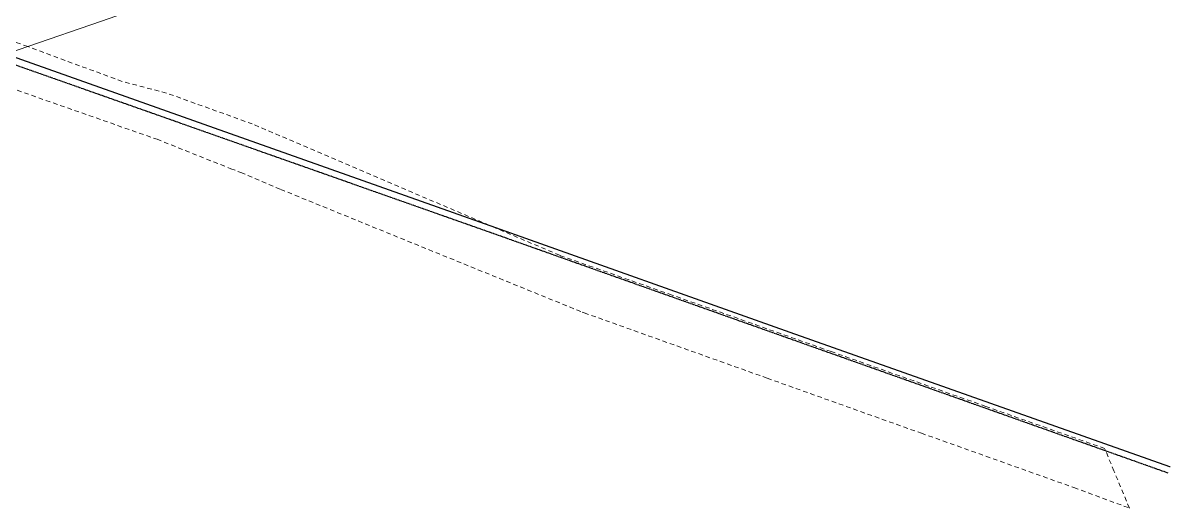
# Model space of a CAD drawing. Header units: metres. Extents: x 308616 to 310825, y 6264327 to 6267194.
# Drawn here: x 310071 to 310825, y 6265909 to 6266227 of the extents above; entities that cross this region are included whole.
import ezdxf

# ---------------------------------------------------------------- set-up
doc = ezdxf.new("R2010")
doc.units = ezdxf.units.M
doc.linetypes.add('Cable Exist OH', pattern=[1, 1, 0])
doc.linetypes.add('Dash', pattern=[5, 3, -2])
doc.layers.add('Cadastre Easements_SP_EXT', color=7, linetype='Continuous', lineweight=5)
doc.layers.add('Cadastre Land Parcels_SP_EXT', color=7, linetype='Continuous', lineweight=5)
doc.layers.add('Mains_HV_EXT', color=7, linetype='Continuous')
doc.layers.add('Mains_TR_EXT', color=7, linetype='Continuous')
doc.styles.get("Standard").update_dxf_attribs({"font": 'arial.ttf'})
doc.linetypes.add('Cable P UG', pattern='A,6,-0.5,["P",Standard,S=1.7,R=0,X=0.5,Y=-1],-2.9', length=9.4)

msp = doc.modelspace()

# ---------------------------------------------------------------- linework, layer by layer
at = {"layer": 'Cadastre Easements_SP_EXT', "linetype": 'Dash'}
msp.add_lwpolyline([(310029.33, 6266196.18), (310159.03, 6266150.78), (310207.54, 6266131.48), (310214.17, 6266129.01), (310240.36, 6266117.88), (310438.46, 6266037.35), (310439.91, 6266036.82), (310453.79, 6266031.91), (310560.27, 6265993.9), (310661.56, 6265957.78), (310761.91, 6265922.1), (310798.32, 6265908.66), (310788.19, 6265933.03), (310782.06, 6265947.77), (310703.91, 6265975.4), (310602.32, 6266011.39), (310497.66, 6266048.5), (310425.05, 6266074.09), (310423.68, 6266074.61), (310221.69, 6266160.88), (310165.2, 6266181.15), (310136.16, 6266188.78), (310074.02, 6266211.62), (310051.36, 6266220.14)], dxfattribs=at)
at = {"layer": 'Cadastre Land Parcels_SP_EXT', "linetype": 'Continuous'}
msp.add_lwpolyline([(310074.01, 6266211.62), (310122.6, 6266228.41), (310131.96, 6266231.64), (310135.65, 6266232.91), (310139.36, 6266234.19), (309971.86, 6266668.64), (309890.29, 6266638), (309962.65, 6266450.3), (310051.36, 6266220.14), (310056.92, 6266205.71), (310074.01, 6266211.62)], close=True, dxfattribs=at)
at = {"layer": 'Mains_HV_EXT', "linetype": 'Cable P UG'}
msp.add_lwpolyline([(310825.07, 6265935.77), (310824.95, 6265935.82), (310575.32, 6266023.92), (310381.71, 6266092.75), (310196.87, 6266158.16), (310011.9, 6266223.56), (309800.05, 6266298.02), (309581.62, 6266375.21), (309349.07, 6266457.76), (309145.99, 6266530.57)], dxfattribs=at)
at = {"layer": 'Mains_TR_EXT', "linetype": 'Cable Exist OH'}
msp.add_lwpolyline([(309146.06, 6266530.51), (309342.78, 6266454.14), (309579.86, 6266371.56), (309798.02, 6266294.07), (310380.24, 6266088.99), (310823.63, 6265931.81)], dxfattribs=at)

doc.saveas('drawing.dxf')
